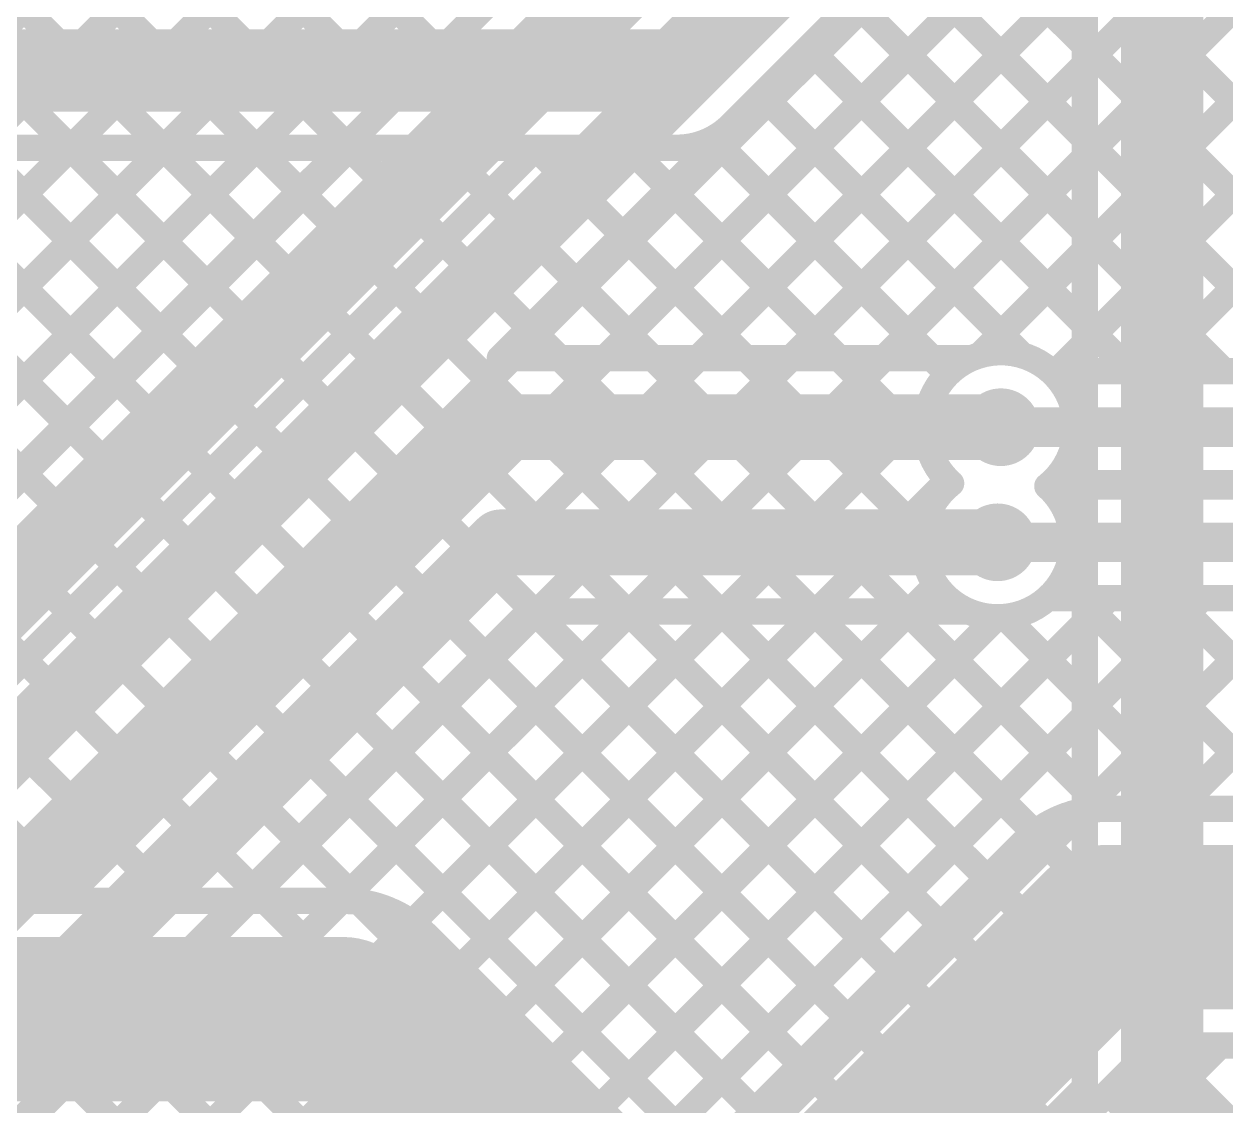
# Model space of a CAD drawing. Header units: millimetres. Extents: x 0 to 214, y 0 to 214.
# Drawn here: x 1.1221 to 1.4874, y 2.1006 to 2.4296 of the extents above; entities that cross this region are included whole.
import ezdxf

# ---------------------------------------------------------------- set-up
doc = ezdxf.new("R2010")
doc.units = ezdxf.units.MM
doc.header["$MEASUREMENT"] = 0
for name, color, linetype in [('BottomLayer', 5, 'Continuous'), ('BottomSolder', 6, 'Continuous'), ('TopLayer', 1, 'Continuous'), ('TopSolder', 216, 'Continuous'), ('ViaHoleLayer', 16, 'Continuous')]:
    doc.layers.add(name, color=color, linetype=linetype)

msp = doc.modelspace()

# ---------------------------------------------------------------- hatches: boundary and pattern name
at = {"layer": 'BottomLayer'}
h = msp.add_hatch(color=5, dxfattribs=at)
edge = h.paths.add_edge_path()
edge.add_arc((1.419, 2.307), 0.01181, 0, 360)
h = msp.add_hatch(color=5, dxfattribs=at)
edge = h.paths.add_edge_path()
edge.add_arc((1.418, 2.272), 0.01181, 0, 360)
at = {"layer": 'BottomSolder'}
h = msp.add_hatch(color=6, dxfattribs=at)
edge = h.paths.add_edge_path()
edge.add_arc((1.419, 2.307), 0.00991, 0, 360)
h = msp.add_hatch(color=6, dxfattribs=at)
edge = h.paths.add_edge_path()
edge.add_arc((1.418, 2.272), 0.00991, 0, 360)
at = {"layer": 'TopLayer'}
h = msp.add_hatch(color=1, dxfattribs=at)
edge = h.paths.add_edge_path()
edge.add_arc((1.419, 2.307), 0.01181, 0, 360)
h = msp.add_hatch(color=1, dxfattribs=at)
edge = h.paths.add_edge_path()
edge.add_arc((1.418, 2.272), 0.01181, 0, 360)
at = {"layer": 'TopSolder'}
h = msp.add_hatch(color=216, dxfattribs=at)
edge = h.paths.add_edge_path()
edge.add_arc((1.419, 2.307), 0.00991, 0, 360)
h = msp.add_hatch(color=216, dxfattribs=at)
edge = h.paths.add_edge_path()
edge.add_arc((1.418, 2.272), 0.00991, 0, 360)
at = {"layer": 'ViaHoleLayer'}
h = msp.add_hatch(color=16, dxfattribs=at)
edge = h.paths.add_edge_path()
edge.add_arc((1.419, 2.307), 0.00591, 0, 360)
h = msp.add_hatch(color=16, dxfattribs=at)
edge = h.paths.add_edge_path()
edge.add_arc((1.418, 2.272), 0.00591, 0, 360)

# ---------------------------------------------------------------- linework, layer by layer
at = {"layer": 'BottomLayer'}
for points, const_width in [([(1.468, 3.527), (1.468, 1.443)], 0.025), ([(1.4445, 3.527), (1.4445, 2.01364)], 0.008), ([(0.756, 2.91348), (1.2484, 2.42109)], 0.008), ([(0.756, 2.8852), (1.23425, 2.40695)], 0.008), ([(0.756, 2.85691), (1.22011, 2.3928)], 0.008), ([(0.756, 2.82863), (1.20597, 2.37866)], 0.008), ([(0.756, 2.80035), (1.19183, 2.36452)], 0.008), ([(0.756, 2.77206), (1.17768, 2.35038)], 0.008), ([(0.756, 2.74378), (1.16354, 2.33624)], 0.008), ([(0.756, 2.71549), (1.1494, 2.32209)], 0.008), ([(0.756, 2.68721), (1.13526, 2.30795)], 0.008), ([(0.756, 2.65892), (1.12112, 2.29381)], 0.008), ([(0.756, 2.06822), (1.3305, 2.64272)], 0.008), ([(0.756, 2.03994), (1.3305, 2.61444)], 0.008), ([(0.756, 2.01165), (1.3305, 2.58615)], 0.008), ([(0.756, 1.98337), (1.3305, 2.55787)], 0.008), ([(0.756, 1.95508), (1.3305, 2.52958)], 0.008), ([(0.77038, 1.94308), (1.3305, 2.50319)], 0.008), ([(0.96, 2.051), (1.409, 2.5)], 0.02), ([(0.787, 1.92646), (1.354, 2.49346)], 0.025), ([(1.27034, 2.328), (1.4445, 2.50216)], 0.008), ([(1.2667, 2.328), (1.42381, 2.48512)], 0.008), ([(1.29862, 2.328), (1.4445, 2.47388)], 0.008), ([(1.40309, 2.46439), (1.4445, 2.42297)], 0.008), ([(1.38894, 2.45025), (1.4445, 2.39469)], 0.008), ([(1.32691, 2.328), (1.4445, 2.44559)], 0.008), ([(1.3748, 2.4361), (1.4445, 2.36641)], 0.008), ([(1.36066, 2.42196), (1.4445, 2.33812)], 0.008), ([(1.35519, 2.328), (1.4445, 2.41731)], 0.008), ([(1.34652, 2.40782), (1.42546, 2.32888)], 0.008), ([(1.33238, 2.39368), (1.39805, 2.328)], 0.008), ([(1.38348, 2.328), (1.4445, 2.38902)], 0.008), ([(1.31823, 2.37953), (1.36977, 2.328)], 0.008), ([(1.30409, 2.36539), (1.34148, 2.328)], 0.008), ([(1.41268, 2.32892), (1.4445, 2.36074)], 0.008), ([(1.28995, 2.35125), (1.3132, 2.328)], 0.008), ([(1.27581, 2.33711), (1.28491, 2.328)], 0.008), ([(1.43515, 2.32311), (1.4445, 2.33246)], 0.008), ([(1.2667, 2.328), (1.41009, 2.328)], 0.008), ([(0.994, 2.042), (1.259, 2.307)], 0.02), ([(1.259, 2.307), (1.419, 2.307)], 0.02), ([(1.44088, 2.31346), (1.4445, 2.30984)], 0.008), ([(1.44088, 2.30055), (1.4445, 2.30417)], 0.008), ([(1.43516, 2.2909), (1.4445, 2.28155)], 0.008), ([(1.04748, 2.05248), (1.267, 2.272)], 0.02), ([(1.267, 2.272), (1.418, 2.272)], 0.02), ([(1.44081, 2.2722), (1.4445, 2.27589)], 0.008), ([(1.43754, 2.26023), (1.4445, 2.25327)], 0.008), ([(1.06848, 2.04129), (1.27819, 2.251)], 0.008), ([(1.06848, 2.04378), (1.2757, 2.251)], 0.008), ([(1.0705, 2.01502), (1.30648, 2.251)], 0.008), ([(1.09879, 2.01503), (1.33476, 2.251)], 0.008), ([(1.12707, 2.01503), (1.36304, 2.251)], 0.008), ([(1.14958, 2.00925), (1.39133, 2.251)], 0.008), ([(1.2757, 2.251), (1.40909, 2.251)], 0.008), ([(1.27706, 2.251), (1.4445, 2.08356)], 0.008), ([(1.30535, 2.251), (1.4445, 2.11185)], 0.008), ([(1.33363, 2.251), (1.4445, 2.14013)], 0.008), ([(1.36191, 2.251), (1.4445, 2.16841)], 0.008), ([(1.3902, 2.251), (1.4445, 2.1967)], 0.008), ([(1.16597, 1.99736), (1.4178, 2.24919)], 0.008), ([(1.21927, 2.02238), (1.4445, 2.2476)], 0.008), ([(1.42019, 2.24929), (1.4445, 2.22498)], 0.008), ([(1.26224, 2.23754), (1.4445, 2.05528)], 0.008), ([(1.2481, 2.2234), (1.4445, 2.02699)], 0.008), ([(1.24735, 2.02217), (1.4445, 2.21932)], 0.008), ([(1.23395, 2.20926), (1.41888, 2.02433)], 0.008), ([(1.21981, 2.19511), (1.39504, 2.01988)], 0.008), ([(1.26847, 2.015), (1.4445, 2.19103)], 0.008), ([(1.20567, 2.18097), (1.37164, 2.015)], 0.008), ([(1.19153, 2.16683), (1.34336, 2.015)], 0.008), ([(1.29675, 2.015), (1.4445, 2.16275)], 0.008), ([(1.17739, 2.15269), (1.31507, 2.015)], 0.008), ([(1.16324, 2.13854), (1.28679, 2.015)], 0.008), ([(1.32503, 2.015), (1.4445, 2.13447)], 0.008), ([(1.1491, 2.1244), (1.2543, 2.0192)], 0.008), ([(1.13496, 2.11026), (1.22206, 2.02316)], 0.008), ([(1.35332, 2.015), (1.4445, 2.10618)], 0.008)]:
    msp.add_lwpolyline(points, dxfattribs=dict(at, const_width=const_width))
for points, const_width in [([(1.4425, 2.42297, 1), (1.4465, 2.42297, 1)], 0.004), ([(1.2464, 2.42109, 1), (1.2504, 2.42109, 1)], 0.004), ([(1.35866, 2.42196, 1), (1.36266, 2.42196, 1)], 0.004), ([(1.4425, 2.41731, 1), (1.4465, 2.41731, 1)], 0.004), ([(1.34452, 2.40782, 1), (1.34852, 2.40782, 1)], 0.004), ([(1.23225, 2.40695, 1), (1.23625, 2.40695, 1)], 0.004), ([(1.21811, 2.3928, 1), (1.22211, 2.3928, 1)], 0.004), ([(1.33038, 2.39368, 1), (1.33438, 2.39368, 1)], 0.004), ([(1.4425, 2.39469, 1), (1.4465, 2.39469, 1)], 0.004), ([(1.4425, 2.38902, 1), (1.4465, 2.38902, 1)], 0.004), ([(1.20397, 2.37866, 1), (1.20797, 2.37866, 1)], 0.004), ([(1.31623, 2.37953, 1), (1.32023, 2.37953, 1)], 0.004), ([(1.18983, 2.36452, 1), (1.19383, 2.36452, 1)], 0.004), ([(1.30209, 2.36539, 1), (1.30609, 2.36539, 1)], 0.004), ([(1.4425, 2.36641, 1), (1.4465, 2.36641, 1)], 0.004), ([(1.4425, 2.36074, 1), (1.4465, 2.36074, 1)], 0.004), ([(1.17568, 2.35038, 1), (1.17968, 2.35038, 1)], 0.004), ([(1.28795, 2.35125, 1), (1.29195, 2.35125, 1)], 0.004), ([(1.4425, 2.33812, 1), (1.4465, 2.33812, 1)], 0.004), ([(1.16154, 2.33624, 1), (1.16554, 2.33624, 1)], 0.004), ([(1.27381, 2.33711, 1), (1.27781, 2.33711, 1)], 0.004), ([(1.4425, 2.33246, 1), (1.4465, 2.33246, 1)], 0.004), ([(1.2647, 2.328, 1), (1.2687, 2.328, 1)], 0.004), ([(1.2647, 2.328, 1), (1.2687, 2.328, 1)], 0.004), ([(1.26834, 2.328, 1), (1.27234, 2.328, 1)], 0.004), ([(1.28291, 2.328, 1), (1.28691, 2.328, 1)], 0.004), ([(1.29662, 2.328, 1), (1.30062, 2.328, 1)], 0.004), ([(1.3112, 2.328, 1), (1.3152, 2.328, 1)], 0.004), ([(1.32491, 2.328, 1), (1.32891, 2.328, 1)], 0.004), ([(1.33948, 2.328, 1), (1.34348, 2.328, 1)], 0.004), ([(1.35319, 2.328, 1), (1.35719, 2.328, 1)], 0.004), ([(1.36777, 2.328, 1), (1.37177, 2.328, 1)], 0.004), ([(1.38148, 2.328, 1), (1.38548, 2.328, 1)], 0.004), ([(1.39605, 2.328, 1), (1.40005, 2.328, 1)], 0.004), ([(1.40809, 2.328, 1), (1.41209, 2.328, 1)], 0.004), ([(1.40809, 2.328, 1), (1.41209, 2.328, 1)], 0.004), ([(1.41068, 2.32892, 1), (1.41468, 2.32892, 1)], 0.004), ([(1.42346, 2.32888, 1), (1.42746, 2.32888, 1)], 0.004), ([(1.1474, 2.32209, 1), (1.1514, 2.32209, 1)], 0.004), ([(1.43315, 2.32311, 1), (1.43715, 2.32311, 1)], 0.004), ([(1.254, 2.307, 1), (1.264, 2.307, 1)], 0.01), ([(1.254, 2.307, 1), (1.264, 2.307, 1)], 0.01), ([(1.414, 2.307, 1), (1.424, 2.307, 1)], 0.01), ([(1.43888, 2.31346, 1), (1.44288, 2.31346, 1)], 0.004), ([(1.4425, 2.30984, 1), (1.4465, 2.30984, 1)], 0.004), ([(1.13326, 2.30795, 1), (1.13726, 2.30795, 1)], 0.004), ([(1.43981, 2.307, 1), (1.44381, 2.307, 1)], 0.004), ([(1.43981, 2.307, 1), (1.44381, 2.307, 1)], 0.004), ([(1.4425, 2.30417, 1), (1.4465, 2.30417, 1)], 0.004), ([(1.43888, 2.30055, 1), (1.44288, 2.30055, 1)], 0.004), ([(1.11912, 2.29381, 1), (1.12312, 2.29381, 1)], 0.004), ([(1.43316, 2.2909, 1), (1.43716, 2.2909, 1)], 0.004), ([(1.43112, 2.28908, 1), (1.43512, 2.28908, 1)], 0.004), ([(1.43112, 2.28908, 1), (1.43512, 2.28908, 1)], 0.004), ([(1.4425, 2.28155, 1), (1.4465, 2.28155, 1)], 0.004), ([(1.262, 2.272, 1), (1.272, 2.272, 1)], 0.01), ([(1.262, 2.272, 1), (1.272, 2.272, 1)], 0.01), ([(1.413, 2.272, 1), (1.423, 2.272, 1)], 0.01), ([(1.4425, 2.27589, 1), (1.4465, 2.27589, 1)], 0.004), ([(1.43881, 2.2722, 1), (1.44281, 2.2722, 1)], 0.004), ([(1.43881, 2.272, 1), (1.44281, 2.272, 1)], 0.004), ([(1.43881, 2.272, 1), (1.44281, 2.272, 1)], 0.004), ([(1.43554, 2.26023, 1), (1.43954, 2.26023, 1)], 0.004), ([(1.2737, 2.251, 1), (1.2777, 2.251, 1)], 0.004), ([(1.2737, 2.251, 1), (1.2777, 2.251, 1)], 0.004), ([(1.27506, 2.251, 1), (1.27906, 2.251, 1)], 0.004), ([(1.27619, 2.251, 1), (1.28019, 2.251, 1)], 0.004), ([(1.30335, 2.251, 1), (1.30735, 2.251, 1)], 0.004), ([(1.30448, 2.251, 1), (1.30848, 2.251, 1)], 0.004), ([(1.33163, 2.251, 1), (1.33563, 2.251, 1)], 0.004), ([(1.33276, 2.251, 1), (1.33676, 2.251, 1)], 0.004), ([(1.35991, 2.251, 1), (1.36391, 2.251, 1)], 0.004), ([(1.36104, 2.251, 1), (1.36504, 2.251, 1)], 0.004), ([(1.3882, 2.251, 1), (1.3922, 2.251, 1)], 0.004), ([(1.38933, 2.251, 1), (1.39333, 2.251, 1)], 0.004), ([(1.40709, 2.251, 1), (1.41109, 2.251, 1)], 0.004), ([(1.40709, 2.251, 1), (1.41109, 2.251, 1)], 0.004), ([(1.4425, 2.25327, 1), (1.4465, 2.25327, 1)], 0.004), ([(1.4158, 2.24919, 1), (1.4198, 2.24919, 1)], 0.004), ([(1.41819, 2.24929, 1), (1.42219, 2.24929, 1)], 0.004), ([(1.4425, 2.2476, 1), (1.4465, 2.2476, 1)], 0.004), ([(1.26024, 2.23754, 1), (1.26424, 2.23754, 1)], 0.004), ([(1.4425, 2.22498, 1), (1.4465, 2.22498, 1)], 0.004), ([(1.2461, 2.2234, 1), (1.2501, 2.2234, 1)], 0.004), ([(1.4425, 2.21932, 1), (1.4465, 2.21932, 1)], 0.004), ([(1.23195, 2.20926, 1), (1.23595, 2.20926, 1)], 0.004), ([(1.4425, 2.1967, 1), (1.4465, 2.1967, 1)], 0.004), ([(1.21781, 2.19511, 1), (1.22181, 2.19511, 1)], 0.004), ([(1.4425, 2.19103, 1), (1.4465, 2.19103, 1)], 0.004), ([(1.20367, 2.18097, 1), (1.20767, 2.18097, 1)], 0.004), ([(1.18953, 2.16683, 1), (1.19353, 2.16683, 1)], 0.004), ([(1.4425, 2.16841, 1), (1.4465, 2.16841, 1)], 0.004), ([(1.4425, 2.16275, 1), (1.4465, 2.16275, 1)], 0.004), ([(1.17539, 2.15269, 1), (1.17939, 2.15269, 1)], 0.004), ([(1.16124, 2.13854, 1), (1.16524, 2.13854, 1)], 0.004), ([(1.4425, 2.14013, 1), (1.4465, 2.14013, 1)], 0.004), ([(1.4425, 2.13447, 1), (1.4465, 2.13447, 1)], 0.004), ([(1.1471, 2.1244, 1), (1.1511, 2.1244, 1)], 0.004), ([(1.4425, 2.11185, 1), (1.4465, 2.11185, 1)], 0.004), ([(1.13296, 2.11026, 1), (1.13696, 2.11026, 1)], 0.004), ([(1.4425, 2.10618, 1), (1.4465, 2.10618, 1)], 0.004)]:
    msp.add_lwpolyline(points, format="xyb", close=True, dxfattribs=dict(at, const_width=const_width))
at = {"layer": 'BottomLayer', "const_width": 0.008}
for points in [[(1.41009, 2.328, -0.537234), (1.44181, 2.307)], [(1.44181, 2.307, -0.229789), (1.43312, 2.28908)], [(1.43312, 2.28908, -0.214801), (1.44081, 2.272)], [(1.44081, 2.272, -0.537234), (1.40909, 2.251)]]:
    msp.add_lwpolyline(points, format="xyb", dxfattribs=at)
at = {"layer": 'TopLayer'}
for points, const_width in [([(1.10534, 2.163), (1.76351, 2.82117)], 0.008), ([(1.13362, 2.163), (1.77765, 2.80703)], 0.008), ([(1.16191, 2.163), (1.79179, 2.79288)], 0.008), ([(1.46433, 2.324), (1.9295, 2.78917)], 0.008), ([(1.19019, 2.163), (1.80593, 2.77874)], 0.008), ([(1.21848, 2.163), (1.82007, 2.7646)], 0.008), ([(1.41268, 2.32892), (1.83352, 2.74976)], 0.008), ([(1.43604, 2.324), (1.85042, 2.73838)], 0.008), ([(1.32046, 2.41546), (1.519, 2.614)], 0.025), ([(1.33709, 2.39886), (1.53562, 2.59738)], 0.008), ([(1.43114, 2.4929), (1.60004, 2.324)], 0.008), ([(1.417, 2.47876), (1.57176, 2.324)], 0.008), ([(1.40285, 2.46462), (1.54347, 2.324)], 0.008), ([(1.38871, 2.45048), (1.51519, 2.324)], 0.008), ([(1.37457, 2.43634), (1.4869, 2.324)], 0.008), ([(0.68114, 2.41546), (1.32046, 2.41546)], 0.025), ([(1.36043, 2.42219), (1.45862, 2.324)], 0.008), ([(1.34629, 2.40805), (1.42546, 2.32888)], 0.008), ([(1.33139, 2.39466), (1.4029, 2.32316)], 0.008), ([(0.71314, 2.39196), (1.32046, 2.39196)], 0.008), ([(0.90735, 2.163), (1.13631, 2.39196)], 0.008), ([(0.90983, 2.39196), (1.13879, 2.163)], 0.008), ([(0.93563, 2.163), (1.16459, 2.39196)], 0.008), ([(0.93811, 2.39196), (1.16707, 2.163)], 0.008), ([(0.96392, 2.163), (1.19288, 2.39196)], 0.008), ([(0.9664, 2.39196), (1.19536, 2.163)], 0.008), ([(0.9922, 2.163), (1.22116, 2.39196)], 0.008), ([(0.99468, 2.39196), (1.22399, 2.16265)], 0.008), ([(1.02049, 2.163), (1.24944, 2.39196)], 0.008), ([(1.02297, 2.39196), (1.33001, 2.08492)], 0.008), ([(1.04877, 2.163), (1.27773, 2.39196)], 0.008), ([(1.05125, 2.39196), (1.34415, 2.09906)], 0.008), ([(1.07705, 2.163), (1.30601, 2.39196)], 0.008), ([(1.07953, 2.39196), (1.35829, 2.1132)], 0.008), ([(1.10782, 2.39196), (1.37243, 2.12734)], 0.008), ([(1.1361, 2.39196), (1.38658, 2.14149)], 0.008), ([(1.16439, 2.39196), (1.40072, 2.15563)], 0.008), ([(1.19267, 2.39196), (1.41486, 2.16977)], 0.008), ([(1.22096, 2.39196), (1.42924, 2.18368)], 0.008), ([(1.24924, 2.39196), (1.45021, 2.19099)], 0.008), ([(1.27752, 2.39196), (1.39529, 2.27419)], 0.008), ([(1.30581, 2.39196), (1.39708, 2.30069)], 0.008), ([(1.43421, 2.324), (2.52296, 2.324)], 0.008), ([(1.24, 2.15624), (1.39708, 2.31332)], 0.008), ([(1.419, 2.307), (2.524, 2.307)], 0.012), ([(1.25448, 2.14243), (1.40289, 2.29085)], 0.008), ([(1.43321, 2.289), (2.43898, 2.289)], 0.008), ([(1.43421, 2.29), (2.44018, 2.29)], 0.008), ([(1.418, 2.272), (2.454, 2.272)], 0.012), ([(1.26862, 2.12829), (1.39929, 2.25896)], 0.008), ([(1.2969, 2.10001), (1.4519, 2.255)], 0.008), ([(1.31105, 2.08587), (1.48018, 2.255)], 0.008), ([(1.43321, 2.255), (2.43898, 2.255)], 0.008), ([(1.44277, 2.255), (1.50677, 2.191)], 0.008), ([(1.44372, 2.19026), (1.50847, 2.255)], 0.008), ([(1.47105, 2.255), (1.53505, 2.191)], 0.008), ([(1.47275, 2.191), (1.53675, 2.255)], 0.008), ([(1.28276, 2.11415), (1.4178, 2.24919)], 0.008), ([(1.42019, 2.24929), (1.47848, 2.191)], 0.008), ([(1.451, 2.191), (1.97081, 2.191)], 0.008), ([(1.321, 2.07591), (1.4255, 2.18041)], 0.008), ([(1.321, 2.025), (1.451, 2.155)], 0.05), ([(1.451, 2.155), (2.088, 2.155)], 0.05), ([(0.50502, 2.163), (1.219, 2.163)], 0.008), ([(1.2445, 2.15241), (1.321, 2.07591)], 0.008), ([(0.49011, 2.127), (1.219, 2.127)], 0.05), ([(1.219, 2.127), (1.321, 2.025)], 0.05), ([(1.37291, 2.026), (1.46591, 2.119)], 0.008), ([(1.3926, 2.026), (1.4856, 2.119)], 0.008), ([(1.46577, 2.11886), (1.52501, 2.05962)], 0.008), ([(1.46591, 2.119), (2.06542, 2.119)], 0.008), ([(1.45163, 2.10472), (1.49672, 2.05962)], 0.008)]:
    msp.add_lwpolyline(points, dxfattribs=dict(at, const_width=const_width))
for points, const_width in [([(1.31421, 2.41546, 1), (1.32671, 2.41546, 1)], 0.0125), ([(1.31421, 2.41546, 1), (1.32671, 2.41546, 1)], 0.0125), ([(1.35843, 2.42219, 1), (1.36243, 2.42219, 1)], 0.004), ([(1.34429, 2.40805, 1), (1.34829, 2.40805, 1)], 0.004), ([(1.33508, 2.39884, 1), (1.33908, 2.39884, 1)], 0.004), ([(1.33509, 2.39886, 1), (1.33909, 2.39886, 1)], 0.004), ([(1.33509, 2.39886, 1), (1.33909, 2.39886, 1)], 0.004), ([(1.32939, 2.39466, 1), (1.33339, 2.39466, 1)], 0.004), ([(1.1341, 2.39196, 1), (1.1381, 2.39196, 1)], 0.004), ([(1.13431, 2.39196, 1), (1.13831, 2.39196, 1)], 0.004), ([(1.16239, 2.39196, 1), (1.16639, 2.39196, 1)], 0.004), ([(1.16259, 2.39196, 1), (1.16659, 2.39196, 1)], 0.004), ([(1.19067, 2.39196, 1), (1.19467, 2.39196, 1)], 0.004), ([(1.19088, 2.39196, 1), (1.19488, 2.39196, 1)], 0.004), ([(1.21896, 2.39196, 1), (1.22296, 2.39196, 1)], 0.004), ([(1.21916, 2.39196, 1), (1.22316, 2.39196, 1)], 0.004), ([(1.24724, 2.39196, 1), (1.25124, 2.39196, 1)], 0.004), ([(1.24744, 2.39196, 1), (1.25144, 2.39196, 1)], 0.004), ([(1.27552, 2.39196, 1), (1.27952, 2.39196, 1)], 0.004), ([(1.27573, 2.39196, 1), (1.27973, 2.39196, 1)], 0.004), ([(1.30381, 2.39196, 1), (1.30781, 2.39196, 1)], 0.004), ([(1.30401, 2.39196, 1), (1.30801, 2.39196, 1)], 0.004), ([(1.31846, 2.39196, 1), (1.32246, 2.39196, 1)], 0.004), ([(1.31846, 2.39196, 1), (1.32246, 2.39196, 1)], 0.004), ([(1.31846, 2.39196, 1), (1.32246, 2.39196, 1)], 0.004), ([(1.41068, 2.32892, 1), (1.41468, 2.32892, 1)], 0.004), ([(1.42346, 2.32888, 1), (1.42746, 2.32888, 1)], 0.004), ([(1.43221, 2.324, 1), (1.43621, 2.324, 1)], 0.004), ([(1.43221, 2.324, 1), (1.43621, 2.324, 1)], 0.004), ([(1.43404, 2.324, 1), (1.43804, 2.324, 1)], 0.004), ([(1.45662, 2.324, 1), (1.46062, 2.324, 1)], 0.004), ([(1.46233, 2.324, 1), (1.46633, 2.324, 1)], 0.004), ([(1.4849, 2.324, 1), (1.4889, 2.324, 1)], 0.004), ([(1.4009, 2.32316, 1), (1.4049, 2.32316, 1)], 0.004), ([(1.39508, 2.31332, 1), (1.39908, 2.31332, 1)], 0.004), ([(1.416, 2.307, 1), (1.422, 2.307, 1)], 0.006), ([(1.39508, 2.30069, 1), (1.39908, 2.30069, 1)], 0.004), ([(1.40089, 2.29085, 1), (1.40489, 2.29085, 1)], 0.004), ([(1.40188, 2.28992, 1), (1.40588, 2.28992, 1)], 0.004), ([(1.40188, 2.28992, 1), (1.40588, 2.28992, 1)], 0.004), ([(1.43121, 2.289, 1), (1.43521, 2.289, 1)], 0.004), ([(1.43221, 2.29, 1), (1.43621, 2.29, 1)], 0.004), ([(1.39329, 2.27419, 1), (1.39729, 2.27419, 1)], 0.004), ([(1.415, 2.272, 1), (1.421, 2.272, 1)], 0.006), ([(1.39729, 2.25896, 1), (1.40129, 2.25896, 1)], 0.004), ([(1.43121, 2.255, 1), (1.43521, 2.255, 1)], 0.004), ([(1.43121, 2.255, 1), (1.43521, 2.255, 1)], 0.004), ([(1.44077, 2.255, 1), (1.44477, 2.255, 1)], 0.004), ([(1.4499, 2.255, 1), (1.4539, 2.255, 1)], 0.004), ([(1.46905, 2.255, 1), (1.47305, 2.255, 1)], 0.004), ([(1.47818, 2.255, 1), (1.48218, 2.255, 1)], 0.004), ([(1.4158, 2.24919, 1), (1.4198, 2.24919, 1)], 0.004), ([(1.41819, 2.24929, 1), (1.42219, 2.24929, 1)], 0.004), ([(1.44172, 2.19026, 1), (1.44572, 2.19026, 1)], 0.004), ([(1.44821, 2.19099, 1), (1.45221, 2.19099, 1)], 0.004), ([(1.449, 2.191, 1), (1.453, 2.191, 1)], 0.004), ([(1.449, 2.191, 1), (1.453, 2.191, 1)], 0.004), ([(1.449, 2.191, 1), (1.453, 2.191, 1)], 0.004), ([(1.47075, 2.191, 1), (1.47475, 2.191, 1)], 0.004), ([(1.47648, 2.191, 1), (1.48048, 2.191, 1)], 0.004), ([(1.42724, 2.18368, 1), (1.43124, 2.18368, 1)], 0.004), ([(1.4235, 2.18041, 1), (1.4275, 2.18041, 1)], 0.004), ([(1.4235, 2.18041, 1), (1.4275, 2.18041, 1)], 0.004), ([(1.42354, 2.18046, 1), (1.42754, 2.18046, 1)], 0.004), ([(1.4385, 2.155, 1), (1.4635, 2.155, 1)], 0.025), ([(1.4385, 2.155, 1), (1.4635, 2.155, 1)], 0.025), ([(1.41286, 2.16977, 1), (1.41686, 2.16977, 1)], 0.004), ([(1.13162, 2.163, 1), (1.13562, 2.163, 1)], 0.004), ([(1.13679, 2.163, 1), (1.14079, 2.163, 1)], 0.004), ([(1.15991, 2.163, 1), (1.16391, 2.163, 1)], 0.004), ([(1.16507, 2.163, 1), (1.16907, 2.163, 1)], 0.004), ([(1.18819, 2.163, 1), (1.19219, 2.163, 1)], 0.004), ([(1.19336, 2.163, 1), (1.19736, 2.163, 1)], 0.004), ([(1.21648, 2.163, 1), (1.22048, 2.163, 1)], 0.004), ([(1.217, 2.163, 1), (1.221, 2.163, 1)], 0.004), ([(1.217, 2.163, 1), (1.221, 2.163, 1)], 0.004), ([(1.217, 2.163, 1), (1.221, 2.163, 1)], 0.004), ([(1.22199, 2.16265, 1), (1.22599, 2.16265, 1)], 0.004), ([(1.238, 2.15624, 1), (1.242, 2.15624, 1)], 0.004), ([(1.39872, 2.15563, 1), (1.40272, 2.15563, 1)], 0.004), ([(1.24246, 2.15246, 1), (1.24646, 2.15246, 1)], 0.004), ([(1.2425, 2.15241, 1), (1.2465, 2.15241, 1)], 0.004), ([(1.2425, 2.15241, 1), (1.2465, 2.15241, 1)], 0.004), ([(1.2065, 2.127, 1), (1.2315, 2.127, 1)], 0.025), ([(1.2065, 2.127, 1), (1.2315, 2.127, 1)], 0.025), ([(1.25248, 2.14243, 1), (1.25648, 2.14243, 1)], 0.004), ([(1.38458, 2.14149, 1), (1.38858, 2.14149, 1)], 0.004), ([(1.26662, 2.12829, 1), (1.27062, 2.12829, 1)], 0.004), ([(1.37043, 2.12734, 1), (1.37443, 2.12734, 1)], 0.004), ([(1.46377, 2.11886, 1), (1.46777, 2.11886, 1)], 0.004), ([(1.46391, 2.119, 1), (1.46791, 2.119, 1)], 0.004), ([(1.46391, 2.119, 1), (1.46791, 2.119, 1)], 0.004), ([(1.4836, 2.119, 1), (1.4876, 2.119, 1)], 0.004), ([(1.28076, 2.11415, 1), (1.28476, 2.11415, 1)], 0.004), ([(1.35629, 2.1132, 1), (1.36029, 2.1132, 1)], 0.004), ([(1.44963, 2.10472, 1), (1.45363, 2.10472, 1)], 0.004), ([(1.2949, 2.10001, 1), (1.2989, 2.10001, 1)], 0.004), ([(1.34215, 2.09906, 1), (1.34615, 2.09906, 1)], 0.004)]:
    msp.add_lwpolyline(points, format="xyb", close=True, dxfattribs=dict(at, const_width=const_width))
at = {"layer": 'TopLayer', "const_width": 0.008}
for points in [[(1.33709, 2.39886, -0.199188), (1.32046, 2.39196)], [(1.33708, 2.39884, -0.198912), (1.32046, 2.39196)], [(1.40388, 2.28992, -1.002718), (1.43421, 2.324)], [(1.43321, 2.255, -1.031778), (1.40388, 2.28992)], [(1.4255, 2.18041, -0.199396), (1.451, 2.191)], [(1.42554, 2.18046, -0.198912), (1.451, 2.191)], [(1.219, 2.163, -0.199396), (1.2445, 2.15241)], [(1.219, 2.163, -0.198912), (1.24446, 2.15246)]]:
    msp.add_lwpolyline(points, format="xyb", dxfattribs=at)

doc.saveas('drawing.dxf')
